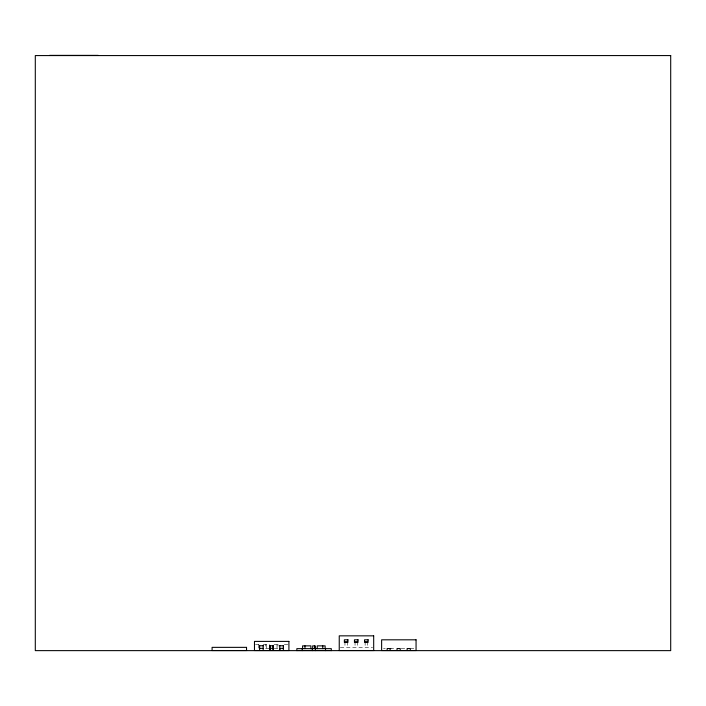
<?xml version="1.0" encoding="UTF-8"?>
<svg xmlns="http://www.w3.org/2000/svg" width="706" height="706" viewBox="0 0 706 706"><rect width="100%" height="100%" fill="white"/><g stroke="black" fill="none" stroke-linecap="round" stroke-linejoin="round"><path stroke-width="0.53" stroke-dasharray="3.53 2.65" d="M255.501 644.578L259.596 644.578M263.179 644.578L269.692 644.578M274.025 644.578L279.135 644.578M284.28 644.578L287.986 644.578M340.318 647.358L372.609 647.358M269.092 648.54L265.324 648.54L265.324 644.578M274.255 648.54L278.023 648.54L278.023 644.578M383.464 648.54L385.3 648.54M390.127 648.54L395.245 648.54M401.202 648.54L407.124 648.54M410.301 648.54L416.063 648.54M367.526 641.798L367.526 647.358M365.134 641.798L365.134 647.358M357.43 641.798L357.43 647.358M355.047 641.798L355.047 647.358M347.334 641.798L347.334 647.358M344.96 641.798L344.96 647.358M277.008 644.578L277.034 650.526M266.312 644.578L266.312 650.526M258.396 644.578L258.396 648.54"/><path stroke-width="1.06" d="M49.588 55.368L98.222 55.368M344.96 641.798L347.334 641.798M355.047 641.798L357.43 641.798M365.134 641.798L367.526 641.798M259.596 645.769L263.179 645.769M269.692 645.769L273.257 645.769M279.77 645.769L283.344 645.769M259.596 648.346L263.179 648.346M269.692 648.346L273.257 648.346M279.77 648.346L283.344 648.346M390.956 648.54L387.144 648.54L387.144 650.526M296.855 650.526L331.299 650.526M280 649.661L280.008 650.526M410.301 650.526L410.301 648.54L407.124 648.54L407.124 650.526M400.214 650.526L400.214 648.54L397.037 648.54L397.037 650.526M390.091 648.54L390.091 650.526M331.299 650.632L331.299 648.646L296.855 648.646L296.855 650.632M325.537 648.646L325.537 650.632M325.131 648.646L325.131 645.866L317.232 645.866L317.232 648.646M322.757 645.866L322.757 648.646M315.45 648.646L315.45 650.632M315.053 648.646L315.053 645.866L312.67 645.866L312.67 648.646M314.85 645.866L314.85 648.646M312.273 648.646L312.273 650.632M310.878 648.646L310.878 645.866L302.583 645.866L302.583 648.646M304.966 645.866L304.966 648.646M302.177 648.646L302.177 650.632M283.344 645.566L283.344 650.526M279.77 645.566L279.77 650.526M273.257 645.566L273.257 650.526M273.063 645.566L273.063 650.526M270.283 645.566L270.283 650.526M269.692 645.566L269.692 650.526M263.179 645.566L263.179 650.526M259.596 645.566L259.596 650.526M670.7 55.571L35.3 55.571L35.3 650.632L670.7 650.632L670.7 55.571M373.686 635.841L339.242 635.841L339.242 650.526L373.686 650.526L373.686 635.841M347.943 639.812L344.369 639.812L344.369 642.389L347.943 642.389L347.943 639.812M358.03 639.812L354.456 639.812L354.456 642.389L358.03 642.389L358.03 639.812M368.117 639.812L364.543 639.812L364.543 642.389L368.117 642.389L368.117 639.812M416.063 639.812L381.628 639.812L381.628 650.526L416.063 650.526L416.063 639.812M288.913 641.401L254.478 641.401L254.478 650.526L288.913 650.526L288.913 641.401M246.535 647.358L212.091 647.358L212.091 650.526L246.535 650.526L246.535 647.358"/></g></svg>
